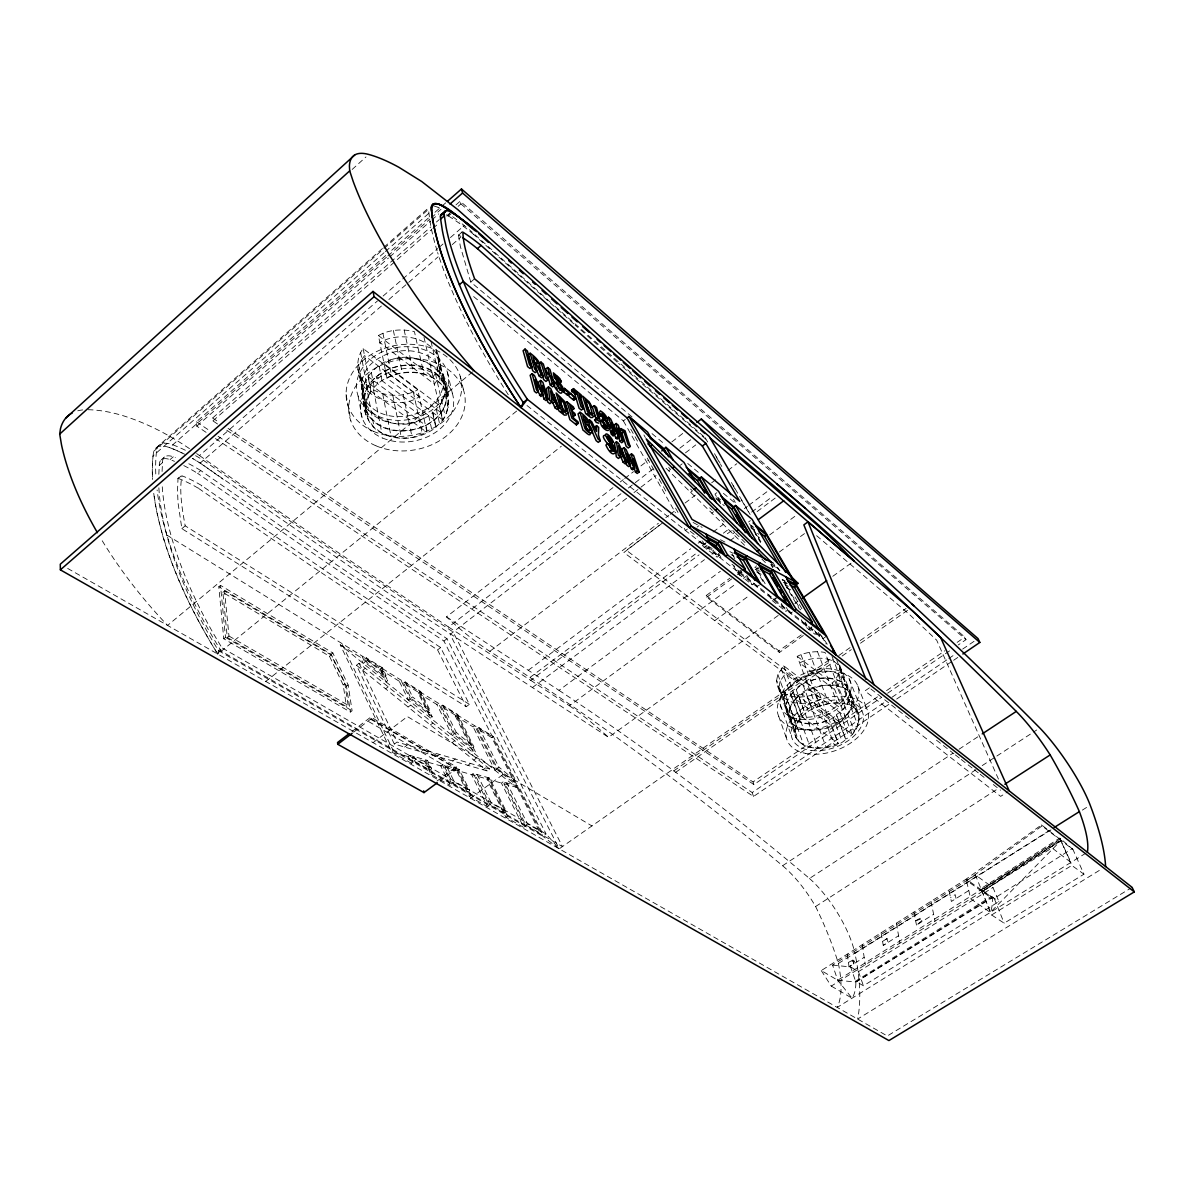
<?xml version="1.0" encoding="UTF-8"?>
<svg xmlns="http://www.w3.org/2000/svg" width="1194" height="1194" viewBox="0 0 1194 1194"><rect width="100%" height="100%" fill="white"/><g stroke="black" fill="none" stroke-linecap="round" stroke-linejoin="round"><path stroke-width="0.75" stroke-dasharray="5 3.75" d="M469.361 704.356L185.204 525.838C182.249 510.241 178.876 489.704 182.07 475.839A107.773 50.864 48.2 0 1 201.159 485.271L334.633 577.105L440.646 647.551L469.361 704.356L466.227 706.714L181.876 528.673L178.025 502.793L177.518 490.749L178.01 478.331L181.234 475.525M448.183 407.676L438.347 365.23L438.601 356.722L436.108 348.588C438.079 373.065 462.063 407.318 435.691 426.825L436.183 427.183C419.781 440.108 395.139 442.467 377.498 430.661C358.379 416.781 365.274 389.05 357.916 369.439C357.23 362.17 358.498 354.424 363.17 348.633L417.736 389.796L427.004 432.452L412.139 437.497L401.453 438.138L391.11 436.601L381.811 432.974L374.185 427.482L368.752 420.452L365.901 412.363L365.871 403.766L357.857 360.857M162.085 471.466L162.593 460.884A22.641 10.239 47.2 0 1 171.608 456.272L175.369 457.601M158.832 474.302L159.369 463.72A22.611 10.283 47.1 0 1 168.399 459.078L172.175 460.406A132.698 62.939 48.1 0 1 174.473 461.332M362.469 393.572L363.857 384.871L368.05 376.543L423.87 418.004C392.02 439.377 338.827 401.691 374.767 369.185C400.288 342.768 465.585 365.021 439.676 405.676L442.944 420.079C454.675 402.796 446.825 372.603 432.631 358.991C415.124 346.364 389.796 348.633 373.364 362.036C356.424 375.214 358.051 403.542 374.737 416.109C392.184 427.93 416.721 425.646 432.974 412.766L436.183 427.183M365.17 408.109L366.588 399.393L370.812 391.05L368.05 376.543M516.614 411.079L217.741 654.043L218.427 650.64L221.905 647.805L546.121 833.979L559.225 848.83L832.069 657.909M776.607 680.356L777.861 674.446L783.727 665.864L818.905 692.401L838.113 743.28C825.054 749.399 804.055 751.847 795.905 737.101L777.503 685.819L776.607 680.356L795.04 731.668L795.905 737.101M795.04 731.668C796.338 695.983 884.053 690.326 852.128 734.206L816.353 707.594L797.204 656.342C805.741 652.103 815.666 650.73 825.039 652.461L844.815 703.475C865.351 706.087 861.381 732.504 845.591 739.101L836.278 714.713C870.396 691.804 833.188 666.7 807.159 682.998L842.725 709.833C870.71 677.117 812.547 668.998 796.234 689.684C767.458 713.415 807.353 733.967 828.905 718.863L793.144 692.311C767.011 722.713 818.994 732.4 836.591 714.952L845.904 739.325C828.382 756.683 775.548 747.608 802.129 716.937L793.144 692.311M852.128 734.206L832.218 683.162C837.516 678.192 840.949 670.595 838.949 663.327L858.904 714.176M832.591 965.095L850.635 966.946L855.874 982.05A101.818 36.074 57.2 0 1 852.068 998.199L837.74 980.259L832.591 965.095L975.423 875.023L992.975 887.515L998.9 901.574L863.426 985.796L855.561 981.14L991.498 896.351L991.647 898.157L966.782 880.679L966.155 879.157L1041.526 824.89L1060.376 839.561L837.74 980.259L821.263 970.573L966.155 879.157L992.438 897.664A160.444 45.044 56 0 1 990.333 912.425L970.692 898.813L966.155 879.157M365.871 403.766C373.364 367.439 433.84 359.648 447.929 394.871M442.437 419.706L432.78 377.185L435.407 373.543L438.347 365.23M365.274 409.303C381.319 448.332 454.944 430.93 446.243 387.662C429.109 343.827 346.887 368.812 366.633 416.602M153.742 493.346A299.306 131.937 51.1 0 0 157.996 517.554L162.608 535.419A299.306 131.937 51.1 0 0 217.741 654.043L221.905 647.805L214.248 634.999A289.888 127.609 51.2 0 1 162.145 484.734M435.691 426.825L432.482 412.408C470.555 381.229 415.9 341.499 384.08 363.737L439.676 405.676M795.622 699.087C767.817 734.146 830.263 738.638 845.322 716.549C874.157 681.326 810.681 676.311 795.622 699.087L831.77 725.833L838.442 743.519M382.438 248.531L156.145 447.884L153.533 451.989L153.071 455.854A299.306 131.937 51.1 0 0 152.519 479.481M352.17 169.458L365.961 156.951M383.841 247.307L428.542 207.92M153.832 451.183L382.573 249.77M383.975 248.531L428.601 209.234M384.005 252.755L153.071 455.854A301.351 132.743 51.2 0 0 152.563 478.585M385.408 251.531L430.183 212.144M206.099 432.347L196.801 426.154L196.398 421.825L386.14 255.158M391.707 250.262L429.377 217.174M434.959 212.278L440.541 207.368M441.929 206.144L446.123 202.473M386.453 257.203L169.563 447.601A34.924 15.806 47.2 0 0 156.145 447.884M387.856 255.979L429.825 219.129M431.228 217.89L441.019 209.293M196.801 426.154L388.438 258.053M389.826 256.829L430.392 221.248M431.795 220.024L438.78 213.89M161.265 459.839L164.488 457.003M217.547 424.004L212.905 420.885L212.622 418.019L430.81 226.935M436.407 222.039L439.213 219.592M455.989 204.89L460.197 201.219L964.827 637.103L966.006 639.671L958.319 644.924M159.295 465.421L162.533 462.6M446.302 214.845L447.317 215.368L451.019 212.129M212.905 420.885L431.497 229.651M432.885 228.427L438.497 223.517M446.899 216.159L449.705 213.711M458.108 206.353L460.914 203.905L460.197 201.219M447.317 215.368L448.496 216.039L452.198 212.816M170.07 459.6L173.279 456.809M196.637 453.586L199.502 455.571L377.528 300.888M383.14 296.022L401.363 280.187M402.751 278.963L437.795 248.516M439.198 247.307L443.407 243.651M450.422 237.561L464.436 225.382M632.044 416.93L470.764 282.068L460.302 246.233L458.466 234.949L462.197 231.711M177.996 478.719L181.219 475.913M458.511 235.218L462.242 231.994M778.219 615.477L608.537 737.31L392.841 596.269L200.189 463.078A140.638 66.312 48.1 0 0 192.428 458.406A145.34 68.67 48.2 0 1 200.189 463.078L381.841 305.634M388.871 299.53L438.153 256.814M452.242 244.606L460.69 237.293M183.772 465.585A132.698 62.939 48.1 0 1 195.592 472.093L197.562 473.302L200.756 470.555L333.022 562.404L446.989 638.715L546.121 833.979L542.882 836.278L218.427 650.64L210.771 637.85A289.664 128.056 51.1 0 1 158.862 487.585M448.496 216.039L450.422 217.248A142.758 42.491 50.6 0 1 471.899 232.979L473.749 234.502L477.406 231.337M178.01 478.331L178.846 478.645A107.684 51.044 48.1 0 1 197.95 488.033L201.876 485.704M181.876 528.673L185.204 525.838M470.764 282.068L474.6 278.799M472.57 371.901L167.578 625.432A238.561 108.55 48.5 0 1 101.147 538.987M218.8 586.761L220.487 585.358L332.857 652.969L348.141 684.998L352.096 710.773L350.409 712.072L223.771 638.775L218.8 586.761L331.216 654.267L346.484 686.296L350.409 712.072M222.875 592.388L224.547 591L331.171 654.984L344.872 683.729L348.141 705.311L346.469 706.609L227.263 637.447L222.875 592.388L329.514 656.282L343.215 685.028L346.469 706.609M223.771 638.775L225.502 637.372L220.487 585.358M227.263 637.447L228.979 636.044L224.547 591M265.755 681.431L561.359 446.198M473.63 296.575L623.387 420.915L625.253 419.437M331.216 654.267L332.857 652.969M329.514 656.282L331.171 654.984M455.183 715.818L473.824 753.101L475.436 751.922L456.765 714.639L455.183 715.818L473.182 726.952L474.749 725.773L496.57 769.085L517.405 785.995L515.808 787.144L340.156 644.7L391.542 751.907L393.214 750.638L341.782 643.417L340.156 644.7L360.215 657.103L361.827 655.834L364.901 662.192L387.677 680.67L386.065 681.923L379.916 669.267L381.513 668.028L387.677 680.67M356.469 665.252L359.066 663.222L489.734 769.04L487.167 770.921L394.348 744.071L356.469 665.252L487.167 770.921M364.648 659.043L366.26 657.775L382.364 667.759L386.08 675.371L384.468 676.625L365.827 661.476L364.648 659.043L380.752 668.998L384.468 676.625M364.901 662.192L363.289 663.446L360.215 657.103M365.827 661.476L367.439 660.222L386.08 675.371M343.215 685.028L344.872 683.729M362.692 670.297L365.304 668.267M346.484 686.296L348.141 684.998M1085.868 853.158L837.218 1007.408A146.937 53.864 56.8 0 0 838.367 963.483A200.279 75.491 56.7 0 0 815.606 906.515A65.371 23.134 57.1 0 0 782.592 865.725C689.49 788.383 591.806 716.549 489.838 651.327A178.891 67.565 51.2 0 1 446.481 616.865L612.94 487.645M620.298 481.928L623.238 479.645M624.716 478.495L633.551 471.63M640.924 465.914L648.282 460.197M671.849 441.899L683.64 432.75M380.752 668.998L382.364 667.759M199.502 455.571L331.066 547.718L448.586 627.044L620.955 493.749M628.313 488.047L653.357 468.675M679.879 448.168L691.669 439.049M626.626 498.241L450.108 634.387L559.225 848.83L542.882 836.278L443.944 641.059L329.902 564.941L197.562 473.302M633.984 492.57L656.043 475.54M685.46 452.854L695.759 444.914M443.944 641.059L446.989 638.715M385.587 688.804L388.184 686.804M668.655 470.794L670.521 469.361L667.924 466.809M198.667 488.465L310.142 565.21L412.93 633.805L437.571 649.909L440.646 647.551M379.916 669.267L399.244 681.222L400.841 679.998L410.109 698.893L432.213 716.833L430.601 718.042L418.228 692.968L419.825 691.744L432.213 716.833M680.326 465.257L682.162 463.839M403.587 683.132L405.199 681.908L420.721 691.52L430.646 711.624L429.049 712.833L410.96 698.147L403.587 683.132L419.124 692.744L429.049 712.833M351.991 731.474L370.812 717.072L456.302 766.817L456.645 768.518L438.78 781.682M353.588 732.191L371.095 718.803L370.812 717.072M662.536 522.942L623.895 552.509L797.025 682.431M410.109 698.893L408.497 700.117L399.244 681.222M410.96 698.147L412.572 696.923L430.646 711.624M419.124 692.744L420.721 691.52M408.124 707.027L410.721 705.057M690.595 492.301L692.445 490.883L688.58 487.092M489.838 651.327L658.416 523.256M665.819 517.644L668.774 515.39M670.252 514.271L676.162 509.778M685.043 503.032L695.386 495.167M711.654 482.809L717.579 478.316M727.922 470.451L736.802 463.72M373.08 742.653L407.408 716.594L591.94 825.935M659.521 525.241L626.432 550.344L799.562 680.655M418.228 692.968L436.87 704.49L438.467 703.296L453.914 734.444L475.436 751.922M716.818 492.719L714.997 494.092L720.549 503.659M441.153 706.37L442.735 705.161L457.72 714.445L473.914 746.802L472.317 747.996L454.69 733.683L441.153 706.37L456.123 715.639L472.317 747.996M720.46 502.122L717.758 497.465L719.579 496.092M394.348 744.071L397.02 742.056L489.734 769.04M687.416 529.046L685.475 530.509L682.744 525.673M430.333 724.982L432.915 723.027M711.803 513.121L713.654 511.733M404.602 747.041L407.273 745.041M697.087 527.106L698.997 525.659M456.123 715.639L457.72 714.445M409.96 755.414L408.303 756.668L411.512 763.309L413.184 762.071L409.96 755.414L427.497 760.399L431.631 768.876L429.959 770.115L413.915 760.921L412.423 757.832L414.094 756.578L415.587 759.668L431.631 768.876M528.27 670.282L690.699 548.762M698.147 543.195L701.132 540.972M713.057 532.046L723.489 524.241M744.355 508.644L747.325 506.405M748.817 505.286L768.19 490.794M420.989 751.787L423.631 749.802M413.915 760.921L415.587 759.668M712.161 548.479L700.535 542.36L702.341 545.524L706.176 542.658M705.803 543.583L703.878 545.016L700.774 539.569M454.69 733.683L456.302 732.474L473.914 746.802M530.002 677.431L696.58 553.15M704.012 547.613L706.997 545.389M723.355 533.181L729.31 528.748M751.608 512.107L772.443 496.57M453.914 734.444L452.302 735.638L436.87 704.49M448.586 627.044L530.688 680.311L699.042 554.852M706.49 549.3L709.46 547.091M727.34 533.763L733.31 529.315M757.145 511.554L776.503 497.122M427.497 760.399L425.84 761.638L429.959 770.115M452.138 742.608L454.72 740.683M732.862 533.778L734.713 532.405L730.325 528.166M748.548 522.002L750.339 520.659M437.004 756.414L439.631 754.459M532.434 687.535L704.46 559.688M711.937 554.135L714.937 551.912M729.892 540.792L735.877 536.345M477.391 728.788L478.973 727.624L493.421 736.579L515.927 780.98L514.33 782.13L497.286 768.279L477.391 728.788L491.853 737.728L514.33 782.13M702.341 545.524L717.116 557.165L719.027 555.747L717.37 552.852M442.347 764.638L440.705 765.847L450.332 785.488L451.989 784.264L442.347 764.638L459.212 769.429L469.749 790.756L468.093 791.965L452.645 783.115L444.75 766.996L446.392 765.772L454.302 781.891L469.749 790.756M431.109 774.503L432.765 773.264L426.333 760.071L424.676 761.309L431.109 774.503L450.332 785.488M452.675 760.951L455.287 759.011M491.853 737.728L493.421 736.579M446.481 616.865L559.001 690.341L720.355 571.299M769.652 534.927L796.547 515.092M436.989 781.07L456.302 766.817M459.212 769.429L457.571 770.623L468.093 791.965M473.764 760.085L476.346 758.19M467.914 765.354L470.496 763.444M803.308 635.536L779.443 652.476L706.744 597.209L706.191 595.552L729.952 578.105M737.37 572.657L741.832 569.374M452.645 783.115L454.302 781.891M733.698 566.105L737.996 573.613L741.787 570.822M706.744 597.209L731.653 578.941M737.504 574.642L741.474 571.762M473.242 773.428L471.615 774.607L487.525 806.726L489.167 805.532L473.242 773.428L489.57 778.07L506.48 811.83L504.838 813.01L489.779 804.383L475.555 775.727L477.182 774.533L491.421 803.189L506.48 811.83M762.936 581.344L754.757 567.21L756.608 565.852M530.688 680.311L569.389 705.744L735.803 583.896M743.295 578.403L746.295 576.209M755.295 569.628L758.294 567.434M779.279 552.061L804.771 533.405M483.018 769.727L485.6 767.832M765.145 583.732L757.071 569.807L758.921 568.448M497.286 768.279L498.883 767.115L515.927 780.98M779.891 570.642L774.861 565.687L773.04 567.016L771.22 563.911M496.57 769.085L494.973 770.249L473.182 726.952M737.996 573.613L752.19 584.776L754.071 583.403M489.57 778.07L487.943 779.249L504.838 813.01M469.197 796.249L470.839 795.055L458.018 769.085L456.377 770.294L469.197 796.249L487.525 806.726M759.399 584.97L756.877 586.806L754.175 582.12M470.466 798.204L503.987 773.816M714.713 620.656L749.354 595.463M966.782 880.679L1042.004 825.935L1072.958 849.486L1083.958 874.187L1004.169 923.186L991.602 914.977L975.423 875.023M503.032 781.906L501.42 783.07L523.733 827.397L525.36 826.248L503.032 781.906L518.644 786.339L541.882 832.158L540.255 833.293L525.912 825.084L505.286 784.159L506.898 782.995L527.539 823.92L541.882 832.158M489.779 804.383L491.421 803.189M768.652 594.388L772.234 600.582L775.996 597.866M776.354 598.373L773.846 600.179L771.115 595.478M411.512 763.309L391.542 751.907L517.062 787.488L518.644 786.339M794.891 603.522L797.92 601.343M832.77 576.314L852.471 562.18M772.234 600.582L785.876 611.313L787.741 609.97L785.921 606.836M505.883 817.218L507.525 816.039L488.346 777.727L486.734 778.906L505.883 817.218L523.733 827.397M792.353 611.97L790.488 613.298L788.667 610.164M525.912 825.084L527.539 823.92M706.191 595.552L778.846 650.834L802.696 633.91M808.666 629.671L811.636 627.566M818.293 632.402L820.129 635.536L818.278 636.835L814.621 630.581M826.502 636.178L822.8 638.79L526.196 404.9M673.789 770.891L832.711 659.775M838.815 655.506L851.038 646.954M860.217 640.551L906.052 608.492M675.67 772.309L834.516 661.342M842.143 656.013L851.307 649.611M860.471 643.208L907.813 610.134M869.441 687.834L864.904 690.938L1000.662 796.383L1007.796 791.801M228.054 428.422L753.026 781.966L878.874 695.893M886.545 690.639L944.872 650.745M957.14 642.357L964.827 637.103M226.815 430.243L753.907 784.577L881.471 697.43M887.62 693.221L950.633 650.163M218.084 436.288L752.205 792.547L885.858 701.43M892.008 697.251L947.305 659.551M948.842 658.491L953.454 655.357M962.662 649.073L974.961 640.7M215.413 438.541L753.504 796.488L888.993 704.281M896.679 699.042L952.111 661.312M953.648 660.267L958.275 657.118M782.592 865.725L952.827 753.31M959.021 749.235L980.677 734.922M559.001 690.341C646.073 748.086 729.743 810.95 809.472 878.471L975.991 769.652M982.214 765.593L1036.69 729.997M982.259 891.56L1060.854 840.606L1071.809 865.426L1083.958 874.187M815.606 906.515L998.572 788.279M1060.585 838.725L1059.69 838.054L981.05 888.575L982.259 889.366L1060.585 838.725L1072.958 849.486M1061.272 840.233L982.886 890.888L982.259 889.366M981.692 890.082L990.333 912.425L1060.854 840.606L981.692 890.082L994.199 898.41L1072.466 848.456M838.367 963.483L1051.019 829.487M1099.301 870.441L857.62 1019.049A285.441 107.012 55.6 0 0 855.949 958.439L854.904 953.409L1050.974 829.875M1082.346 810.114L1088.615 806.159M852.904 960.066C838.442 967.633 865.486 953.797 849.053 966.841L864.172 957.349M887.067 938.588L882.485 941.469L887.067 938.588L887.829 942.499L883.232 945.379L898.589 935.738M920.29 918.261C900.649 928.439 936.186 910.037 916.47 925.081L933.633 914.306M968.782 890.53L951.379 901.455L948.902 890.037M821.263 970.573L831.263 986.095L1052.004 847.904L1070.914 862.426L1059.69 838.054M850.635 966.946L858.471 971.647L992.975 887.515M837.74 980.259L855.874 982.05L991.871 897.261M855.874 982.05L992.438 897.664M991.602 914.977L1071.809 865.426M1132.106 887.351L887.306 1035.989L65.088 566.956M442.944 420.079L386.99 378.185L378.408 335.529C389.274 329.454 402.512 328.708 414.452 331.663L423.9 374.095L433.258 377.976L440.795 383.737L445.974 390.96M386.99 378.185C398.139 372.021 411.646 371.185 423.9 374.095M357.916 369.439C363.737 394.811 397.318 401.333 417.736 389.796M777.503 685.819C785.309 700.475 806.04 698.609 818.905 692.401M816.353 707.594C825.099 703.311 835.203 701.833 844.815 703.475M433.87 205.92L437.899 207.263M438.108 207.368L439.676 208.174M756.727 571.956L761.265 574.344M786.488 587.642L790.816 589.911M757.071 569.807L760.085 571.404M785.413 584.791L788.309 586.314M729.937 551.658L732.937 553.255M785.189 581.06L782.1 579.418L799.502 609.179M787.249 583.478L784.368 581.941L800.696 609.895M731.041 554.658L734.041 556.24M754.757 567.21L757.981 568.926M783.368 582.373L786.443 584.015M720.504 539.703L725.131 542.18M693.072 522.465L702.147 527.36M740.429 572.493L740.564 572.568A2.418 1.612 -51.6 0 0 742.026 572.329M225.502 637.372L352.096 710.773M453.69 770.861L453.407 770.623A2.284 1.403 -59.4 0 1 453.198 769.294L453.347 768.742A2.284 1.403 -59.4 0 1 455.959 766.906L456.242 767.145A2.284 1.403 -59.4 0 1 456.466 768.488L456.317 769.026A2.284 1.403 -59.4 0 1 453.69 770.861L368.08 721.28A2.388 1.373 -59 0 0 370.752 719.325L456.406 768.697M228.979 636.044L348.141 705.311M831.263 986.095L852.068 998.199M371.095 718.803L456.645 768.518M200.756 470.555L198.771 469.346A132.803 62.715 48.2 0 0 186.965 462.809M458.466 234.949L459.227 235.412A115.833 34.462 50.6 0 1 460.899 236.487M166.772 535.016L492.435 736.728M196.398 421.825L208.786 430.094M212.622 418.019L218.786 422.183M189.473 448.631C168.787 434.661 146.429 422.9 122.534 415.527A214.174 104.147 48 0 0 87.46 409.706M991.498 896.351L998.9 901.574M200.189 463.078L223.248 479.376M802.129 716.937L838.113 743.28M370.812 391.05L427.004 432.452M369.424 383.767L425.93 425.571L427.512 432.825M434.571 419.945L376.17 376.394L377.602 383.662M839.158 721.669L801.831 693.833L808.413 711.669M441.302 412.855L385.005 370.528L386.453 377.782M809.353 689.52L845.322 716.549M378.408 335.529L432.78 377.185M797.204 656.342L832.218 683.162M870.889 688.968L911.694 720.818M936.454 740.161L953.946 753.817M955.394 754.951L959.767 758.369M961.23 759.503L972.886 768.608M974.334 769.742L978.707 773.16M980.17 774.294L984.543 777.712M993.274 784.533L1000.557 790.219M806.622 627.656L815.368 634.536M690.251 531.285L697.326 536.867M731.967 564.255L734.683 566.389M719.027 555.747L704.266 544.091L702.46 540.927M739.892 572.21L820.129 635.536M755.668 534.599L761.011 539.016M717.758 497.465L720.534 499.764M753.907 527.509L751.25 525.3L762.145 543.942M716.012 497.808L720.251 501.316M750.832 526.718L754.906 530.106M715.952 498.838L724.265 505.734M750.787 527.733L758.787 534.375M652.028 433.646L664.879 444.377M687.714 463.481L700.565 474.227M723.4 493.316L736.25 504.062M816.621 535.703L908.813 613.865L936.678 640.178L998.93 780.145M460.914 203.905L966.006 639.671M703.788 436.526L554.628 305.992M705.818 439.213L618.596 363.364M617.194 362.14L575.15 325.067M573.807 323.873L516.972 273.292M550.509 302.321L469.406 229.726M515.614 272.083L473.749 234.502M709.684 507.823L712.325 510.42M721.549 519.48L724.191 522.062M735.519 533.27L745.071 542.583M761.862 559.076L765.727 562.867M782.563 579.478L786.339 583.179M666.058 468.242L745.817 546.494M771.891 563.792L776.936 568.747M955.991 898.366L955.17 894.634L950.558 897.709M827.263 644.208L819.979 633.954M705.132 437.691L707.952 442.481M714.505 453.675L720.131 463.272M731.385 482.48L734.206 487.271M735.146 488.868L750.145 514.465M821.412 636.044L826.099 644.044M716.146 456.824L721.773 466.421M733.041 485.645L734.922 488.839M741.489 500.047L749.936 514.465M777.518 567.195L779.354 570.329M794.935 596.896L803.189 611M773.04 562.583L774.861 565.687M749.474 523.584L760.563 542.569M733.504 499.361L735.325 502.495M805.204 622.089L807.01 625.193L805.159 626.507L800.637 618.746M770.772 564.463L772.622 567.628M804.98 623.044L806.801 626.163M781.309 603.463L785.876 611.313M746.787 575.418L752.19 584.776M732.325 554.314L734.907 558.822M737.802 570.06L739.564 573.15M718.475 553.225L721.907 559.225M712.982 549.927L717.116 557.165M643.909 434.959L645.387 437.556M630.731 429.109L638.954 443.616M647.193 458.123L655.416 472.63M659.073 479.078L667.297 493.585M675.535 508.092L679.192 514.539M623.387 420.915L675.431 512.778M362.603 394.871C378.423 433.9 451.765 416.557 442.914 373.423M517.062 787.488L540.255 833.293M478.973 727.624L498.883 767.115M437.571 649.909L466.227 706.714M442.735 705.161L456.302 732.474M405.199 681.908L412.572 696.923M366.26 657.775L367.439 660.222M359.066 663.222L397.02 742.056M1041.526 824.89L1042.004 825.935M994.199 898.41L1004.169 923.186M857.799 685.938L867.486 710.311M849.188 678.923L861.441 709.997M836.785 660.178L856.098 709.43M839.651 668.849L859.546 719.669M832.039 656.476L851.292 705.788M838.203 674.729L858.008 725.519M834.74 680.55L854.411 731.355M817.487 651.596L837.113 702.684M839.651 712.4L849.009 736.773M809.263 652.327L828.711 703.49M832.905 717.027L842.173 741.414M800.965 654.581L820.218 705.803M815.233 694.102L834.337 744.996M803.069 684.893L812.204 709.505M807.144 696.311L826.054 747.28M799.114 697.072L817.845 748.086M796.234 689.684L805.263 714.296M778.846 650.834L779.443 652.476M783.727 665.864L802.472 717.176M791.667 696.296L810.263 747.399M781.204 668.521L799.876 719.863M785.309 694.072L803.786 745.235M777.861 674.446L796.383 725.788M738.161 570.866L740.668 577.836M780.488 690.49L798.89 741.728M780.115 704.161L791.309 735.534M778.682 716.31L787.413 740.937M858.471 971.647L863.426 985.796M753.026 781.966L753.907 784.577M752.205 792.547L753.504 796.488M460.227 376.334L463.705 390.647M447.377 372.229L452.436 393.662M438.601 356.722L448.481 399.124M431.004 341.365L440.795 383.737M435.407 373.543L445.138 416.019M424.019 337.32L433.258 377.976M436.317 409.229L439.556 423.631M428.661 415.572L431.84 430.004M404.124 329.887L413.333 372.364M413.348 392.035L422.497 434.72M393.348 330.41L402.303 372.946M403.229 394.736L412.139 437.497M930.992 901.336L935.021 921.141M382.916 333.186L391.617 375.812M392.781 395.318L401.453 438.138M379.155 366.26L382.02 380.722M382.662 393.721L391.11 436.601M371.409 372.871L374.2 387.363M373.558 390.05L381.811 432.974M363.17 348.633L371.349 391.438M913.992 912.067L916.47 925.081M360.588 352.379L368.692 395.229M366.08 384.528L374.185 427.482M360.737 377.498L368.752 420.452M358.125 396.065L362.11 417.81M896.351 923.186L899.903 943.126M346.096 394.483L350.812 420.84M881.127 932.798L883.232 945.379M862.247 944.708L865.322 964.782M853.023 960.17L853.576 963.991M847.262 954.17L849.053 966.841M813.338 629.283A2.313 1.627 -51.2 0 1 812.398 629.268L812.039 629.044A2.313 1.627 -51.2 0 1 811.592 627.775L811.711 627.238A2.313 1.627 -51.2 0 1 811.95 626.701M508.241 394.721A321.858 89.266 52.2 0 1 437.616 252.486M437.123 250.904A321.858 89.266 52.2 0 1 428.974 213.204A48.775 13.955 50 0 1 428.706 210.323M452.675 216.741A156.13 46.76 50.5 0 1 459.75 221.994M462.153 223.845A156.13 46.76 50.5 0 1 466.973 227.726M217.741 654.043A301.351 132.743 51.2 0 1 153.787 492.838M182.16 453.033A145.34 68.67 48.2 0 0 169.563 447.601A140.638 66.312 48.1 0 1 184.697 454.257M185.339 450.242A145.474 68.431 48.2 0 0 172.772 444.795A34.954 15.746 47.2 0 0 156.324 453.004A301.589 132.265 51.2 0 0 155.951 477.451M195.607 455.675A145.474 68.431 48.2 0 1 203.368 460.317L335.32 552.613L453.138 632.044L562.464 846.561L221.248 651.178A301.589 132.265 51.2 0 1 157.101 489.958M809.472 878.471A63.521 21.97 57.3 0 1 854.904 953.409M569.389 705.744A264.143 112.743 56.3 0 1 608.537 737.31M77.774 410.811A98.624 46.357 46.5 0 1 84.058 409.796M440.213 363.663L439.959 372.17L436.989 380.483L434.362 384.125L379.811 342.484C400.483 330.544 435.198 337.424 440.213 363.663M446.81 391.916C449.168 434.467 375.289 446.541 364.543 405.064C360.513 361.483 437.347 348.932 446.81 391.916M783.876 697.415C784.562 731.922 841.188 715.907 847.188 691.505C847.665 656.222 789.204 672.356 783.876 697.415M780.249 681.058C773.175 704.281 806.935 708.445 821.382 698.953L786.145 672.461L780.249 681.058M789.95 707.938C783.786 744.175 843.054 730.788 851.128 707.863C858.531 670.998 797.532 684.311 789.95 707.938M842.218 675.401L840.755 681.267L834.74 689.714L799.681 662.939C813.263 655.402 841.039 655.103 842.218 675.401M361.916 359.379C346.767 392.438 394.423 413.617 419.258 396.766L364.498 355.618L361.916 359.379M800.279 719.325A37.014 23.462 -20.2 0 0 851.143 684.744A37.014 23.462 -20.2 0 0 795.323 678.311A37.014 23.462 -20.2 0 0 800.279 719.325M378.423 416.333A46.312 36.536 -9.6 0 0 448.616 381.662A46.312 36.536 -9.6 0 0 380.617 352.618A46.312 36.536 -9.6 0 0 378.423 416.333M382.587 438.049A46.879 36.581 -9.8 0 0 453.66 403.109A46.879 36.581 -9.8 0 0 384.961 374.2A46.879 36.581 -9.8 0 0 382.587 438.049M811.621 750.519A37.566 23.343 -20.1 0 0 863.381 715.788A37.566 23.343 -20.1 0 0 806.905 709.669A37.566 23.343 -20.1 0 0 811.621 750.519M376.125 445.869A58.596 45.745 -9.8 0 0 465.167 402.453A58.596 45.745 -9.8 0 0 379.513 366.006A58.596 45.745 -9.8 0 0 376.125 445.869M805.532 753.384A42.88 26.641 -20.1 0 0 868.56 717.266A42.88 26.641 -20.1 0 0 807.756 705.012A42.88 26.641 -20.1 0 0 805.532 753.384M373.409 431.303A58.133 45.7 -9.6 0 0 461.705 388.125A58.133 45.7 -9.6 0 0 376.632 351.558A58.133 45.7 -9.6 0 0 373.409 431.303M796.696 728.877A42.387 26.761 -20.2 0 0 858.904 692.923A42.387 26.761 -20.2 0 0 798.637 680.386A42.387 26.761 -20.2 0 0 796.696 728.877"/><path stroke-width="1.5" d="M594.627 427.213L596.567 425.661L596.552 431.497L591.657 421.691L589.552 420.004L587.597 421.557M443.616 213.965L441.273 214.413L440.437 216.159A35.686 10.149 50 0 0 440.571 218.681L442.332 230.382A309.768 85.371 52.3 0 0 514.569 389.125L523.27 402.602L520.942 407.557A319.873 88.296 52.2 0 1 453.69 286.187L446.66 268.725A319.873 88.296 52.2 0 1 431.586 210.905L431.273 207.443L432.541 204.443M614.522 453.407C611.641 455.959 606.985 448.034 605.925 445.034L607.88 443.496L609.701 444.541C622.298 462.108 607.507 438.765 605.403 435.452C605.567 430.213 613.029 439.526 613.298 442.153L611.358 443.69L610.895 442.586M97.43 532.703A238.561 108.55 48.5 0 1 61.551 445.063L59.7 434.094L60.476 428.765A98.624 46.357 46.5 0 1 72.282 412.93M832.83 650.969L836.173 655.028L826.502 636.178L709.266 436.556L602.672 343.35L475.57 229.8A142.892 42.208 50.6 0 0 454.108 214.024C451.839 212.457 445.317 208.025 444.153 212.89A35.716 10.074 50.1 0 0 444.302 215.413L446.108 227.099A310.037 84.759 52.3 0 0 518.629 385.811L527.33 399.289L520.942 407.557A322.052 88.834 52.3 0 1 431.586 210.905C431.467 187.413 470.794 229.293 476.078 231.233M431.631 205.875L431.392 206.786A48.805 13.88 50 0 0 431.586 210.905M598.821 423.198L596.179 422.333L594.612 419.87L596.552 418.333L598.418 418.96L594.313 405.647L592.403 407.184L596.194 419.348M608.343 430.392C605.373 431.586 597.388 422.93 602.119 420.467C610.656 432.019 608.507 425.691 603.851 418.094L601.925 419.616L602.88 421.96M592.702 417.482L590.776 417.572L585.612 413.512L580.762 397.706M431.646 205.786C434.332 201.085 440.511 204.965 443.825 206.846A156.235 46.536 50.6 0 1 471.958 227.517A151.16 44.924 50.5 0 0 443.825 206.846A37.477 10.671 49.9 0 0 434.9 203.532L432.556 204.428M566.389 415.019L564.314 415.109L558.911 410.9L554.15 394.617M65.7 418.169L354.782 154.936M59.7 434.094L349.693 170.846L349.409 166.115A106.117 31.492 49.6 0 1 368.707 154.444A230.755 70.924 50.5 0 1 399.02 167.369L421.691 181.503L457.765 209.592L651.596 382.378L816.756 524.614A281.635 75.088 55.3 0 1 853.979 561.09L710.355 438.243M447.511 201.249L461.466 188.98L978.035 638.596L979.826 642.447L962.886 653.984M449.974 204.07L462.571 193.025L461.466 188.98M440.84 214.905L445.422 210.89M440.601 215.413L445.959 210.711M440.437 216.069L445.362 211.741M440.631 219.069L444.377 215.801M373.021 291.426L60.282 564.21L60.372 569.851L888.918 1040.571L1134.3 891.903L1132.106 887.351L373.021 291.426L374.095 296.694L1134.3 891.903M60.372 569.851L374.095 296.694M462.6 237.606A115.833 34.462 50.6 0 1 476.719 248.083L477.391 248.636L481.092 245.457L606.731 357.17L705.833 443.392L739.802 501.39L474.6 278.799C469.615 264.62 462.929 244.904 462.944 232.188A115.937 34.223 50.6 0 1 480.421 244.904L481.092 245.457M459.362 284.739L463.257 281.411L627.119 417.96L689.356 527.584L691.296 526.121L798.055 583.359L796.249 584.672L787.01 579.732M525.047 349.081L523.091 350.693L527.569 366.573L529.927 368.468L531.897 366.856L527.39 350.991L525.047 349.081L529.539 364.946L531.897 366.856M543.419 376.2L538.718 366.26C542.792 363.737 533.255 355.125 530.136 353.245L528.196 354.857L532.703 370.722L535.091 372.647L537.061 371.035L534.912 363.558L536.763 365.065L541.136 374.349L543.419 376.2L541.464 377.797L539.166 375.946L535.524 368.215M546.673 372.513L545.673 369.11L547.613 367.513L549.613 374.334L545.3 370.812L543.315 364.006L540.972 362.095L539.031 363.692L543.613 379.543L545.971 381.453L547.942 379.856L545.762 372.409L550.076 375.916L552.27 383.364L554.613 385.259L552.643 386.856L550.3 384.961L548.121 377.498L550.076 375.916M538.837 385.677L538.598 382.095L540.583 380.483L541.315 391.229L534.494 375.573L532.136 373.662L530.151 375.289L534.434 391.348L536.404 392.93L538.404 391.289L535.225 379.588L542.882 394.871L540.867 396.498L537.419 390.677M539.166 375.946L541.136 374.349M523.27 402.602L527.33 399.289L826.502 636.178M550.3 384.961L552.27 383.364M548.524 386.886L546.539 388.498L547.613 401.885L549.867 403.676L551.852 402.065L551.479 398.587L554.956 401.378L556.941 406.124L559.18 407.93L557.195 409.527L554.941 407.736L552.956 402.99L549.613 400.259L548.524 386.886L550.792 388.722L559.18 407.93M539.509 395.408L541.509 393.781M559.389 383.259L561.329 381.677L559.837 378.573L553.389 372.841L554.12 377.005L560.941 386.468L561.911 389.617L559.18 387.393L557.329 383.662L555.419 382.513L553.464 384.11C553.837 387.005 561.329 396.945 562.12 391.751M540.583 380.483L542.897 382.349L547.927 398.915L545.912 400.527L543.986 398.99L545.986 397.363L542.389 385.349L542.882 394.871M562.583 389.945L564.538 388.378L569.075 392.065L569.553 393.647L567.598 395.229L563.061 391.542M552.956 402.99L554.956 401.378M581.627 396.512L578.971 394.348L583.329 408.527L581.374 410.079L579.105 408.244L574.792 394.05L571.538 390.184L573.478 388.632L581.135 394.886L581.627 396.512L579.702 398.065M572.03 391.811L573.971 390.259L573.478 388.632M570.687 393.378L568.747 394.945L569.225 396.542L573.747 400.199L575.687 398.632L570.687 393.378L575.687 398.632M554.941 407.736L556.941 406.124M574.792 394.05L576.717 392.498L573.971 390.259M565.046 403.393L567.016 401.811L573.448 407.005L573.956 408.676L571.986 410.258L571.478 408.587M573.299 416.602L575.269 415.019L574.792 413.408L571.448 410.721L569.837 405.363L573.956 408.676M580 412.288L584.941 428.542C587.493 433.064 595.552 435.661 591.209 428.556A4.821 1.448 51.8 0 0 589.06 425.452L588.075 424.422C592.866 423.542 582.851 413.393 580 412.288L578.045 413.87L582.971 430.124C584.09 430.377 590.463 438.034 590.403 433.303M567.956 413.169L569.881 419.676L576.404 424.885L578.389 423.303L577.896 421.661L573.717 418.318L571.926 412.318L575.269 415.019M602.283 420.989C605.507 431.049 615.462 431.616 606.373 420.93L607.776 420.467C606.94 416.393 603.985 412.84 600.373 410.855C599.403 411.124 599.015 417.572 597.582 413.422M603.851 418.094L605.537 419.034L604.537 415.616L602.089 413.273L602 415.199L599.985 416.393M600.164 414.796L601.94 416.228L603.865 414.706M602.582 421.706L604.507 420.184M606.612 418.766L608.522 417.258L610.671 419.004L617.522 434.019L616.179 423.512L614.283 425.019L614.94 430.273M627.119 417.96L628.984 416.497L647.626 432.064L651.327 438.541M596.567 425.661L598.687 427.362L598.463 435.034L600.254 440.795L598.284 442.362L596.104 440.616L589.284 424.885M620.865 428.586L618.97 430.094L619.462 431.661L621.373 430.153L620.865 428.586L625.044 430.75L630.163 446.496L628.253 447.989L626.193 446.332L621.984 433.288L619.865 431.915M607.134 420.497L611.328 434.303L613.119 435.75L615.044 434.228L611.552 422.9L619.089 437.511L617.164 439.034L615.925 438.034L613.134 431.989M609.627 442.69L611.582 441.153L613.298 442.153M615.925 438.034L617.85 436.511M621.984 433.288L623.88 431.78L628.119 444.825L630.163 446.496M616.507 441.75L614.567 443.272L616.328 456.78L618.417 458.436L620.373 456.914L619.835 453.421L623.059 456.004L625.104 460.69L627.193 462.362L625.238 463.884L623.149 462.212L621.104 457.541L618.283 455.242L616.507 441.75L618.626 443.467L627.193 462.362M616.179 423.512L618.298 425.228L623.671 441.228L621.746 442.735L619.984 441.317L621.91 439.795L618.044 428.198L619.089 437.511M630.298 460.794L629.566 455.362L631.507 453.854L632.984 464.72L625.984 449.392L623.835 447.66L621.895 449.183L626.79 465.138L628.581 466.57L630.536 465.048L626.91 453.407L634.596 468.287L632.641 469.809L631.402 468.824L628.551 462.645M621.104 457.541L623.059 456.004M623.149 462.212L625.104 460.69M650.297 446.198L652.163 444.735M631.402 468.824L633.357 467.302M696.893 422.467L701.311 419.034L805.517 508.48M648.581 435.855L664.043 448.75L665.894 447.317L683.998 462.436L695.117 481.764M661.774 450.929L663.625 449.496L666.297 454.168M631.507 453.854L633.611 455.556L639.163 471.958L637.223 473.466L635.462 472.063L637.417 470.555L633.417 458.645L634.596 468.287M672.386 467.929L674.252 466.481M477.391 248.636L603.134 360.066L702.356 446.063L705.833 443.392M349.096 733.683L337.514 742.549L337.768 744.295L423.989 792.592L437.303 782.771M337.768 744.295L352.155 733.295M686.177 467.182L699.565 478.346L701.385 476.958L718.624 491.346L737.161 523.256M688.834 473.421L697.371 480.51L699.191 479.122L710.146 498.077M694.296 489.48L696.162 488.062M715.504 510.331L717.355 508.942M721.042 496.241L733.728 506.823L735.534 505.465L752.13 519.33L778.07 563.628M724.683 503.226L731.609 508.972L733.414 507.629L749.936 535.987M707.729 542.136L709.654 540.703L705.773 533.882M706.982 537.001L717.982 542.882L719.892 541.449L727.653 554.971L745.28 568.971L743.369 570.359M707.281 541.031L715.967 545.643L717.878 544.225L722.863 552.912L708.102 541.21M736.549 531.032L738.399 529.658M758.309 519.674L783.742 500.764M727.653 554.971L725.728 556.389L717.982 542.882M759.25 531.942L764.578 536.39L766.369 535.061L792.115 578.926M747.16 556.076L745.295 557.449L760.668 584.045M737.041 556.837L743.355 560.18L745.235 558.792L757.862 580.642L743.698 569.419M757.265 551.404L759.1 550.061M1009.214 790.876L940.603 637.477L912.783 611.104L807.98 521.853L803.861 524.882L865.978 679.252M760.324 563.135L758.474 564.493L777.607 597.478M734.817 551.867L771.354 571.374L773.19 570.031L796.099 609.283L812.383 622.208L810.517 623.537M760.429 569.239L769.473 574.045L771.324 572.702L791.473 607.298L777.876 596.507L760.787 567.09L771.324 572.702M790.129 585L794.443 587.299L796.264 585.985L823.815 632.924L810.726 622.552M802.472 598.075L826.711 580.672M796.099 609.283L794.219 610.627L771.354 571.374M982.229 733.892L1016.273 711.415A68.954 15.074 55.8 0 1 1050.183 754.921A211.965 49.521 55.5 0 1 1079.376 811.621A155.265 35.223 55.6 0 1 1087.361 852.217M1004.826 784.234L1050.183 754.921M1054.168 827.502L1079.376 811.621M606.015 428.586L602.94 425.437M604.552 435.288C600.433 435.84 607.791 443.661 608.686 445.228M709.191 539.598L717.878 544.225M734.206 552.926L745.235 558.792M787.622 581.388L796.264 585.985M561.329 381.677L558.419 378.17A2.836 0.836 51.3 0 0 556.464 375.916L555.046 375.498L562.583 387.035L564.165 391.811L559.852 389.528L555.419 382.513M623.88 431.78L621.373 430.153M563.195 412.975L560.792 411.154M589.672 415.512L587.373 413.736M594.612 419.87L595.761 420.736M709.654 540.703L691.296 526.121L628.984 416.497L798.055 583.359M538.404 391.289L536.434 389.722L532.136 373.662M545.986 397.363L547.927 398.915M578.389 423.303L571.866 418.079L567.016 401.811M600.254 440.795L598.075 439.064L589.552 420.004M630.536 465.048L628.745 463.615L623.835 447.66M637.417 470.555L639.163 471.958M569.553 393.647L565.016 389.96L564.538 388.378M537.061 371.035L534.673 369.095L530.136 353.245M547.942 379.856L545.583 377.946L540.972 362.095M583.329 408.527L581.045 406.691L576.717 392.498M615.044 434.228L613.253 432.78L608.522 417.258M621.91 439.795L623.671 441.228M571.538 390.184L576.657 394.348M599.925 413.512L602 415.199M547.613 367.513L549.941 369.424L554.613 385.259M594.313 405.647L596.507 407.452L600.582 422.079L597.045 419.93L596.552 418.333M753.056 522.927L766.638 534.24M650.014 438.168L663.625 449.496M687.819 469.66L699.191 479.122M722.34 498.405L733.414 507.629M755.698 526.181L766.369 535.061M777.13 484.107C868.172 561.538 955.752 642.999 1039.795 727.967A66.954 14.283 55.9 0 1 1090.197 805.174L1092.017 810.01A301.903 70.133 54.9 0 1 1105.614 866.545M912.171 604.224L913.932 605.865M690.072 420.751L696.789 426.556M700.818 430.034L704.848 433.512M462.571 193.025L979.826 642.447M672.267 405.288L677.744 410.049M681.849 413.617L687.341 418.378M655.461 390.647L659.655 394.304M663.864 397.96L669.461 402.841M640.79 377.811L632.775 370.782M644.775 381.289L650.088 385.946M620.611 360.095L613.731 354.051M623.283 362.439L630.089 368.424M597.119 339.394L600.492 342.365M604.104 345.559L611 351.633M582.612 326.544L589.209 332.395M561.18 307.515L567.911 313.5M571.956 317.097L577.344 321.873M542.001 290.426L546.121 294.112M551.628 299.007L557.135 303.918M519.375 270.187L523.33 273.724M532.554 281.978L535.181 284.336M508.704 260.62L511.39 263.038M478.809 233.711L488.421 242.382M610.328 450.675L611.119 451.407M647.879 443.825L766.264 560.27M793.741 582.209L796.249 584.672M1016.273 711.415C928.499 623.761 837.367 539.419 742.713 459.212A189.294 44.312 52.3 0 1 701.311 419.034M583.329 419.497L585.045 421.825M559.314 400.124L563.508 410.154M601.701 414.766L603.716 417.109M585.732 403.035L589.896 412.766M533.449 360.469L535.688 364.857M584.657 419.601L585.403 420.527M603.94 423.019L605.403 425.318M560.896 400.483L562.031 401.915M585.97 426.915L588.254 431.87M555.568 383.364L552.165 378.588M601.94 416.228L603.761 420.139M609.552 446.377L612.283 450.899M557.225 388.975L556.12 387.095M830.546 645.432L836.173 655.028M764.578 536.39L785.712 572.404M794.443 587.299L819.218 629.537M785.771 576.762L812.383 622.208M702.356 446.063L730.743 494.659M735.534 505.465L757.787 543.598M733.728 506.823L752.25 538.598M735.623 514.524L743.026 527.241M772.249 577.418L777.727 586.851M779.563 589.985L781.383 593.119M783.219 596.269L785.951 600.97M731.609 508.972L745.354 532.614M769.473 574.045L787.786 605.492M701.385 476.958L716.221 502.584M699.565 478.346L711.594 499.167M697.371 480.51L704.654 493.152M743.355 560.18L755.056 580.463M733.713 548.867L745.28 568.971M665.894 447.317L673.312 460.242M664.043 448.75L668.67 456.824M715.967 545.643L720.116 552.882M559.001 388.05L560.016 390.199M608.94 441.049L608.492 440.243A2.791 0.836 52.1 0 0 607.343 438.72M611.582 441.153L610.447 438.705A2.806 0.821 52.1 0 0 608.522 436.497L607.194 436.168L614.731 447.66L616.417 452.541L612.328 450.496L607.88 443.496M557.568 382.17L556.479 379.737A2.836 0.836 51.3 0 0 555.941 378.961M807.98 521.853L873.978 684.714M592.403 407.661L589.149 401.841L582.687 396.154L587.552 411.96L593.746 416.527L594.642 415.945L594.209 413.467M551.613 377.438L551.016 375.498M633.193 465.257L635.462 472.063M617.791 434.676L619.984 441.317M349.693 170.846L353.155 181.339A255.829 73.177 50.7 0 0 474.003 370.707M611.626 430.9L613.119 435.75M573.254 398.617L573.747 400.199M567.12 393.632L567.598 395.229M575.911 423.243L576.404 424.885M565.538 405.02L566.986 409.915M542.449 393.826L543.986 398.99M423.676 790.891L423.989 792.592M554.509 377.483A2.836 0.836 51.3 0 1 555.3 378.2M537.643 363.26L536.927 363.812L534.464 361.976L532.957 356.752L536.345 359.991L537.643 363.26M590.239 430.303L589.523 430.84L586.747 428.75L584.881 422.616L588.597 426.198L590.239 430.303M568.374 413.422L566.314 413.512L560.896 409.303L556.12 393.02L564.911 401.781L568.374 413.422M587.642 422.676L584.344 420.885L582.806 415.81L586.553 419.407L587.642 422.676M592.433 413.93L589.314 412.199L585.433 399.617L589.463 403.99L592.433 413.93M566.06 411.348L562.777 409.557L558.956 396.587L563.15 401.109L566.06 411.348M771.966 562.717L692.042 519.42L646.148 438.81L771.966 562.717M554.165 399.483L551.329 397.214L550.598 391.005L554.165 399.483M622.253 454.153L619.611 452.033L618.596 445.795L622.253 454.153"/></g></svg>
